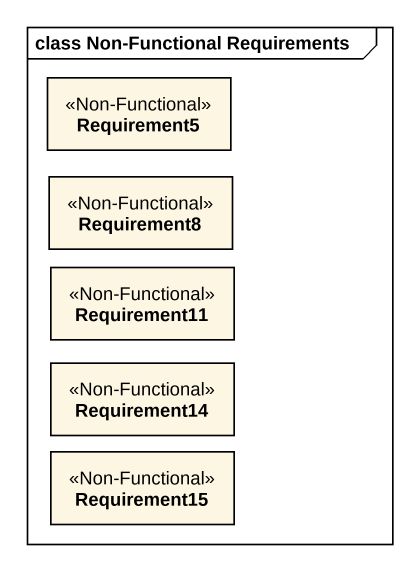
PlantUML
@startuml
mainframe class Non-Functional Requirements
hide circle
hide empty members
class Requirement5 <<Non-Functional>>
class Requirement8 <<Non-Functional>>
class Requirement11 <<Non-Functional>>
class Requirement14 <<Non-Functional>>
class Requirement15 <<Non-Functional>>
@enduml
